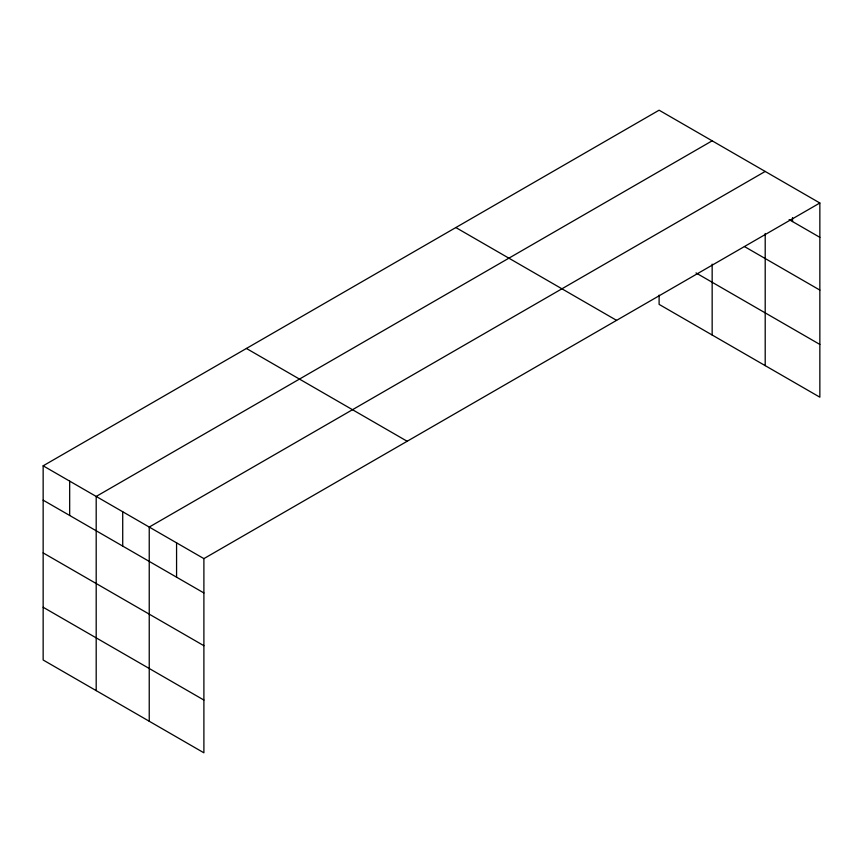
<?xml version="1.0" encoding="UTF-8"?>
<svg xmlns="http://www.w3.org/2000/svg" width="863" height="863" viewBox="0 0 863 863"><rect width="100%" height="100%" fill="white"/><g stroke="black" fill="none" stroke-linecap="round" stroke-linejoin="round"><path stroke-width="1.29" d="M43.15 465.815L203.895 558.62L203.895 752.806L43.15 660.001L43.15 465.815L659.105 110.194L819.85 202.999L819.85 397.185L659.105 304.38L659.105 295.146M712.158 140.82L96.192 496.441L96.192 690.627M765.201 171.446L149.234 527.066L149.234 721.252M203.895 558.62L819.85 202.999M789.106 219.59L819.85 237.336M744.445 246.548L819.85 290.087M696.01 272.935L819.85 344.434M455.847 227.552L616.581 320.356M246.419 348.458L407.153 441.263M43.15 500.162L203.895 592.957M43.15 552.903L203.895 645.707M43.15 607.25L203.895 700.055M792.525 217.605L792.525 221.564M765.201 233.485L765.201 365.632M712.158 264.143L712.158 335.006M176.57 542.838L176.57 577.185M122.719 511.759L122.719 546.096M69.676 481.133L69.676 515.47"/></g></svg>
